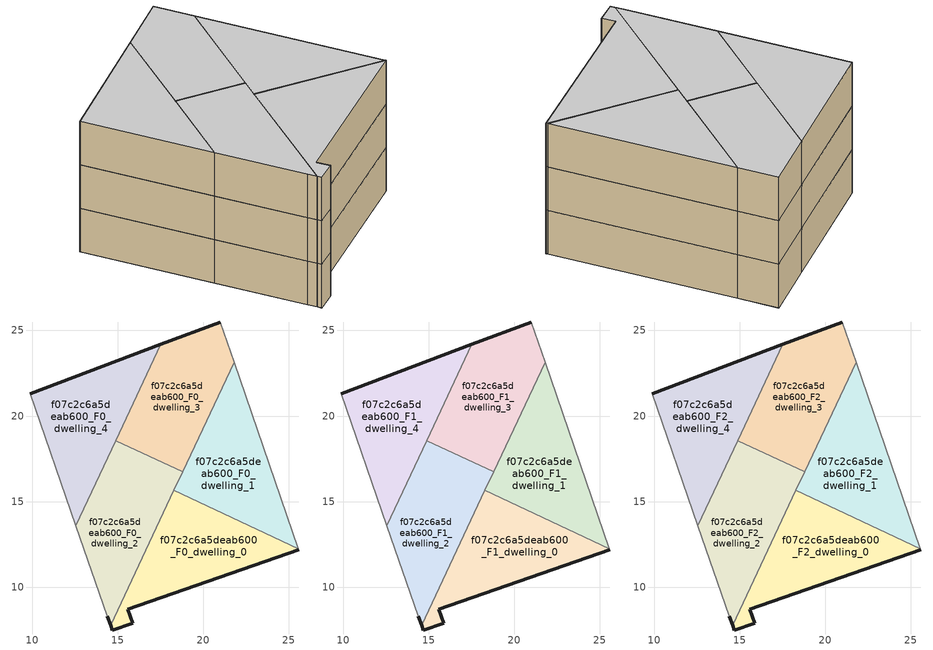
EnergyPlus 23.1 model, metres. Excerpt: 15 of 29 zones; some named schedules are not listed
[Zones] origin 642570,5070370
f07c2c6a5deab600_F0_dwelling_0
 floor ground (EU_floor_Construction): 25.58,12.19 25.56,12.25 18.28,15.66 14.57,7.76 14.67,7.49 15.87,7.89 15.57,8.69 z0
 wall outside (EU_wall_Construction): 25.58,12.19 15.57,8.69 15.87,7.89 14.67,7.49 14.57,7.76 z0:3
 wall to f07c2c6a5deab600_F0_dwelling_1 (EU_wall_Construction): 18.28,15.66 25.56,12.25 z0:3
 wall adiabatic (EU_wall_Construction): 25.56,12.25 25.58,12.19 z0:3
 wall to f07c2c6a5deab600_F0_dwelling_2 (EU_wall_Construction): 14.57,7.76 18.28,15.66 z0:3
f07c2c6a5deab600_F0_dwelling_1
 floor ground (EU_floor_Construction): 25.56,12.25 21.79,23.15 18.28,15.66 z0
 wall adiabatic (EU_wall_Construction): 21.79,23.15 25.56,12.25 z0:3
 wall to f07c2c6a5deab600_F0_dwelling_3 (EU_wall_Construction): 18.78,16.73 21.79,23.15 z0:3
 wall to f07c2c6a5deab600_F0_dwelling_2 (EU_wall_Construction): 18.28,15.66 18.78,16.73 z0:3
f07c2c6a5deab600_F0_dwelling_2
 floor ground (EU_floor_Construction): 14.57,7.76 18.78,16.73 14.87,18.56 12.54,13.59 14.37,8.29 z0
 wall outside (EU_wall_Construction): 14.57,7.76 14.37,8.29 z0:3
 wall adiabatic (EU_wall_Construction): 14.37,8.29 12.54,13.59 z0:3
 wall to f07c2c6a5deab600_F0_dwelling_3 (EU_wall_Construction): 14.87,18.56 18.78,16.73 z0:3
 wall to f07c2c6a5deab600_F0_dwelling_4 (EU_wall_Construction): 12.54,13.59 14.87,18.56 z0:3
f07c2c6a5deab600_F0_dwelling_3
 floor ground (EU_floor_Construction): 18.78,16.73 21.79,23.15 20.98,25.5 17.51,24.18 14.87,18.56 z0
 wall outside (EU_wall_Construction): 17.51,24.18 20.98,25.5 z0:3
 wall adiabatic (EU_wall_Construction): 20.98,25.5 21.79,23.15 z0:3
 wall to f07c2c6a5deab600_F0_dwelling_4 (EU_wall_Construction): 14.87,18.56 17.51,24.18 z0:3
f07c2c6a5deab600_F0_dwelling_4
 floor ground (EU_floor_Construction): 12.54,13.59 17.51,24.18 9.87,21.3 z0
 wall outside (EU_wall_Construction): 9.87,21.3 17.51,24.18 z0:3
 wall adiabatic (EU_wall_Construction): 12.54,13.59 9.87,21.3 z0:3
f07c2c6a5deab600_F1_dwelling_0
 floor to f07c2c6a5deab600_F0_dwelling_0 (EU_floor_Construction): 25.58,12.19 25.56,12.25 18.28,15.66 14.57,7.76 14.67,7.49 15.87,7.89 15.57,8.69 z3
 wall outside (EU_wall_Construction): 25.58,12.19 15.57,8.69 15.87,7.89 14.67,7.49 14.57,7.76 z3:6
 wall to f07c2c6a5deab600_F1_dwelling_1 (EU_wall_Construction): 18.28,15.66 25.56,12.25 z3:6
 wall adiabatic (EU_wall_Construction): 25.56,12.25 25.58,12.19 z3:6
 wall to f07c2c6a5deab600_F1_dwelling_2 (EU_wall_Construction): 14.57,7.76 18.28,15.66 z3:6
f07c2c6a5deab600_F1_dwelling_1
 floor to f07c2c6a5deab600_F0_dwelling_1 (EU_floor_Construction): 25.56,12.25 21.79,23.15 18.28,15.66 z3
 wall adiabatic (EU_wall_Construction): 21.79,23.15 25.56,12.25 z3:6
 wall to f07c2c6a5deab600_F1_dwelling_3 (EU_wall_Construction): 18.78,16.73 21.79,23.15 z3:6
 wall to f07c2c6a5deab600_F1_dwelling_2 (EU_wall_Construction): 18.28,15.66 18.78,16.73 z3:6
f07c2c6a5deab600_F1_dwelling_2
 floor to f07c2c6a5deab600_F0_dwelling_2 (EU_floor_Construction): 14.57,7.76 18.78,16.73 14.87,18.56 12.54,13.59 14.37,8.29 z3
 wall outside (EU_wall_Construction): 14.57,7.76 14.37,8.29 z3:6
 wall adiabatic (EU_wall_Construction): 14.37,8.29 12.54,13.59 z3:6
 wall to f07c2c6a5deab600_F1_dwelling_3 (EU_wall_Construction): 14.87,18.56 18.78,16.73 z3:6
 wall to f07c2c6a5deab600_F1_dwelling_4 (EU_wall_Construction): 12.54,13.59 14.87,18.56 z3:6
f07c2c6a5deab600_F1_dwelling_3
 floor to f07c2c6a5deab600_F0_dwelling_3 (EU_floor_Construction): 18.78,16.73 21.79,23.15 20.98,25.5 17.51,24.18 14.87,18.56 z3
 wall outside (EU_wall_Construction): 17.51,24.18 20.98,25.5 z3:6
 wall adiabatic (EU_wall_Construction): 20.98,25.5 21.79,23.15 z3:6
 wall to f07c2c6a5deab600_F1_dwelling_4 (EU_wall_Construction): 14.87,18.56 17.51,24.18 z3:6
f07c2c6a5deab600_F1_dwelling_4
 floor to f07c2c6a5deab600_F0_dwelling_4 (EU_floor_Construction): 12.54,13.59 17.51,24.18 9.87,21.3 z3
 wall outside (EU_wall_Construction): 9.87,21.3 17.51,24.18 z3:6
 wall adiabatic (EU_wall_Construction): 12.54,13.59 9.87,21.3 z3:6
f07c2c6a5deab600_F2_dwelling_0
 floor to f07c2c6a5deab600_F1_dwelling_0 (EU_floor_Construction): 25.58,12.19 25.56,12.25 18.28,15.66 14.57,7.76 14.67,7.49 15.87,7.89 15.57,8.69 z6
 wall outside (EU_wall_Construction): 25.58,12.19 15.57,8.69 15.87,7.89 14.67,7.49 14.57,7.76 z6:9
 wall to f07c2c6a5deab600_F2_dwelling_1 (EU_wall_Construction): 18.28,15.66 25.56,12.25 z6:9
 wall adiabatic (EU_wall_Construction): 25.56,12.25 25.58,12.19 z6:9
 wall to f07c2c6a5deab600_F2_dwelling_2 (EU_wall_Construction): 14.57,7.76 18.28,15.66 z6:9
 ceiling to f07c2c6a5deab600_F3_dwelling_0 (EU_floor_Construction): 25.56,12.25 25.58,12.19 15.57,8.69 15.87,7.89 14.67,7.49 14.57,7.76 18.28,15.66 z9
f07c2c6a5deab600_F2_dwelling_1
 floor to f07c2c6a5deab600_F1_dwelling_1 (EU_floor_Construction): 25.56,12.25 21.79,23.15 18.28,15.66 z6
 wall adiabatic (EU_wall_Construction): 21.79,23.15 25.56,12.25 z6:9
 wall to f07c2c6a5deab600_F2_dwelling_3 (EU_wall_Construction): 18.78,16.73 21.79,23.15 z6:9
 wall to f07c2c6a5deab600_F2_dwelling_2 (EU_wall_Construction): 18.28,15.66 18.78,16.73 z6:9
 ceiling to f07c2c6a5deab600_F3_dwelling_1 (EU_floor_Construction): 21.79,23.15 25.56,12.25 18.28,15.66 z9
f07c2c6a5deab600_F2_dwelling_2
 floor to f07c2c6a5deab600_F1_dwelling_2 (EU_floor_Construction): 14.57,7.76 18.78,16.73 14.87,18.56 12.54,13.59 14.37,8.29 z6
 wall outside (EU_wall_Construction): 14.57,7.76 14.37,8.29 z6:9
 wall adiabatic (EU_wall_Construction): 14.37,8.29 12.54,13.59 z6:9
 wall to f07c2c6a5deab600_F2_dwelling_3 (EU_wall_Construction): 14.87,18.56 18.78,16.73 z6:9
 wall to f07c2c6a5deab600_F2_dwelling_4 (EU_wall_Construction): 12.54,13.59 14.87,18.56 z6:9
 ceiling to f07c2c6a5deab600_F3_dwelling_2 (EU_floor_Construction): 18.78,16.73 14.57,7.76 14.37,8.29 12.54,13.59 14.87,18.56 z9
f07c2c6a5deab600_F2_dwelling_3
 floor to f07c2c6a5deab600_F1_dwelling_3 (EU_floor_Construction): 18.78,16.73 21.79,23.15 20.98,25.5 17.51,24.18 14.87,18.56 z6
 wall outside (EU_wall_Construction): 17.51,24.18 20.98,25.5 z6:9
 wall adiabatic (EU_wall_Construction): 20.98,25.5 21.79,23.15 z6:9
 wall to f07c2c6a5deab600_F2_dwelling_4 (EU_wall_Construction): 14.87,18.56 17.51,24.18 z6:9
 ceiling to f07c2c6a5deab600_F3_dwelling_3 (EU_floor_Construction): 20.98,25.5 21.79,23.15 18.78,16.73 14.87,18.56 17.51,24.18 z9
f07c2c6a5deab600_F2_dwelling_4
 floor to f07c2c6a5deab600_F1_dwelling_4 (EU_floor_Construction): 12.54,13.59 17.51,24.18 9.87,21.3 z6
 wall outside (EU_wall_Construction): 9.87,21.3 17.51,24.18 z6:9
 wall adiabatic (EU_wall_Construction): 12.54,13.59 9.87,21.3 z6:9
 ceiling to f07c2c6a5deab600_F3_dwelling_4 (EU_floor_Construction): 17.51,24.18 12.54,13.59 9.87,21.3 z9
[Building]
EU S2 Campaign: North Axis=0; Terrain=City; Solar Distribution=FullExterior
[Site:Location]
Lyon-Bron: Latitude=45.75; Longitude=5; Time Zone=1; Elevation=198
[SizingPeriod:WeatherFileDays]
AnnualSizingPeriod: Begin Month=1; Begin Day of Month=1; End Month=12; End Day of Month=31; Day of Week for Start Day=Monday; Use Weather File Daylight Saving Period=No; Use Weather File Rain and Snow Indicators=No
[MATERIAL]
EU_InternalMass_Material: Roughness=MediumRough; Thickness=0.1; Conductivity=1; Density=1800; Specific Heat=900; Thermal Absorptance=0.9; Solar Absorptance=0.7; Visible Absorptance=0.7
[MATERIAL:NOMASS] Roughness=MediumRough; Thermal Absorptance=0.9; Solar Absorptance=0.7; Visible Absorptance=0.7
Name | Thermal Resistance
EU_wall_NoMass | 0.776494
EU_floor_NoMass | 0.421597
[CONSTRUCTION]
EU_wall_Construction: EU_wall_NoMass
EU_floor_Construction: EU_floor_NoMass
EU_InternalMass_Construction: EU_InternalMass_Material
[ZONE] Type=1; Multiplier=1; Ceiling Height=autocalculate; Floor Area=autocalculate; Part of Total Floor Area=Yes
Name | Volume
f07c2c6a5deab600_F0_dwelling_0; f07c2c6a5deab600_F1_dwelling_0; f07c2c6a5deab600_F2_dwelling_0 | 99.8965
f07c2c6a5deab600_F0_dwelling_1; f07c2c6a5deab600_F1_dwelling_1; f07c2c6a5deab600_F2_dwelling_1 | 99.8796
f07c2c6a5deab600_F0_dwelling_2; f07c2c6a5deab600_F1_dwelling_2; f07c2c6a5deab600_F2_dwelling_2 | 99.8767
f07c2c6a5deab600_F0_dwelling_3; f07c2c6a5deab600_F1_dwelling_3; f07c2c6a5deab600_F2_dwelling_3 | 99.8782
f07c2c6a5deab600_F0_dwelling_4; f07c2c6a5deab600_F1_dwelling_4; f07c2c6a5deab600_F2_dwelling_4 | 99.8708
[INTERNALMASS] Construction=EU_InternalMass_Construction
Name | Zone or ZoneList | Surface Area
f07c2c6a5deab600_F0_dwelling_0_EU_InternalMass | f07c2c6a5deab600_F0_dwelling_0 | 33.2968
f07c2c6a5deab600_F0_dwelling_1_EU_InternalMass | f07c2c6a5deab600_F0_dwelling_1 | 33.2894
f07c2c6a5deab600_F0_dwelling_2_EU_InternalMass | f07c2c6a5deab600_F0_dwelling_2 | 33.2914
f07c2c6a5deab600_F0_dwelling_3_EU_InternalMass | f07c2c6a5deab600_F0_dwelling_3 | 33.2923
f07c2c6a5deab600_F0_dwelling_4_EU_InternalMass | f07c2c6a5deab600_F0_dwelling_4 | 33.2904
f07c2c6a5deab600_F1_dwelling_0_EU_InternalMass | f07c2c6a5deab600_F1_dwelling_0 | 33.2968
f07c2c6a5deab600_F1_dwelling_1_EU_InternalMass | f07c2c6a5deab600_F1_dwelling_1 | 33.2894
f07c2c6a5deab600_F1_dwelling_2_EU_InternalMass | f07c2c6a5deab600_F1_dwelling_2 | 33.2914
f07c2c6a5deab600_F1_dwelling_3_EU_InternalMass | f07c2c6a5deab600_F1_dwelling_3 | 33.2923
f07c2c6a5deab600_F1_dwelling_4_EU_InternalMass | f07c2c6a5deab600_F1_dwelling_4 | 33.2904
f07c2c6a5deab600_F2_dwelling_0_EU_InternalMass | f07c2c6a5deab600_F2_dwelling_0 | 33.2968
f07c2c6a5deab600_F2_dwelling_1_EU_InternalMass | f07c2c6a5deab600_F2_dwelling_1 | 33.2894
f07c2c6a5deab600_F2_dwelling_2_EU_InternalMass | f07c2c6a5deab600_F2_dwelling_2 | 33.2914
f07c2c6a5deab600_F2_dwelling_3_EU_InternalMass | f07c2c6a5deab600_F2_dwelling_3 | 33.2923
f07c2c6a5deab600_F2_dwelling_4_EU_InternalMass | f07c2c6a5deab600_F2_dwelling_4 | 33.2904
[OTHEREQUIPMENT] Fuel Type=Electricity; Design Level Calculation Method=Watts/Area; Power per Zone Floor Area=1; Fraction Latent=0; Fraction Radiant=0; Fraction Lost=0; Carbon Dioxide Generation Rate=0; EndUse Subcategory=EU_Step8_InternalGains
Name | Zone or ZoneList or Space or SpaceList | Schedule
EU_Step8_InternalGain_f07c2c6a5deab600_F0_dwelling_0_f000 | f07c2c6a5deab600_F0_dwelling_0 | EU_Step8_GainSchedule_f07c2c6a5deab600_F0_dwelling_0_f000
EU_Step8_InternalGain_f07c2c6a5deab600_F0_dwelling_1_f000 | f07c2c6a5deab600_F0_dwelling_1 | EU_Step8_GainSchedule_f07c2c6a5deab600_F0_dwelling_1_f000
EU_Step8_InternalGain_f07c2c6a5deab600_F0_dwelling_2_f000 | f07c2c6a5deab600_F0_dwelling_2 | EU_Step8_GainSchedule_f07c2c6a5deab600_F0_dwelling_2_f000
EU_Step8_InternalGain_f07c2c6a5deab600_F0_dwelling_3_f000 | f07c2c6a5deab600_F0_dwelling_3 | EU_Step8_GainSchedule_f07c2c6a5deab600_F0_dwelling_3_f000
EU_Step8_InternalGain_f07c2c6a5deab600_F0_dwelling_4_f000 | f07c2c6a5deab600_F0_dwelling_4 | EU_Step8_GainSchedule_f07c2c6a5deab600_F0_dwelling_4_f000
EU_Step8_InternalGain_f07c2c6a5deab600_F1_dwelling_0_f000 | f07c2c6a5deab600_F1_dwelling_0 | EU_Step8_GainSchedule_f07c2c6a5deab600_F1_dwelling_0_f000
EU_Step8_InternalGain_f07c2c6a5deab600_F1_dwelling_1_f000 | f07c2c6a5deab600_F1_dwelling_1 | EU_Step8_GainSchedule_f07c2c6a5deab600_F1_dwelling_1_f000
EU_Step8_InternalGain_f07c2c6a5deab600_F1_dwelling_2_f000 | f07c2c6a5deab600_F1_dwelling_2 | EU_Step8_GainSchedule_f07c2c6a5deab600_F1_dwelling_2_f000
EU_Step8_InternalGain_f07c2c6a5deab600_F1_dwelling_3_f000 | f07c2c6a5deab600_F1_dwelling_3 | EU_Step8_GainSchedule_f07c2c6a5deab600_F1_dwelling_3_f000
EU_Step8_InternalGain_f07c2c6a5deab600_F1_dwelling_4_f000 | f07c2c6a5deab600_F1_dwelling_4 | EU_Step8_GainSchedule_f07c2c6a5deab600_F1_dwelling_4_f000
EU_Step8_InternalGain_f07c2c6a5deab600_F2_dwelling_0_f000 | f07c2c6a5deab600_F2_dwelling_0 | EU_Step8_GainSchedule_f07c2c6a5deab600_F2_dwelling_0_f000
EU_Step8_InternalGain_f07c2c6a5deab600_F2_dwelling_1_f000 | f07c2c6a5deab600_F2_dwelling_1 | EU_Step8_GainSchedule_f07c2c6a5deab600_F2_dwelling_1_f000
EU_Step8_InternalGain_f07c2c6a5deab600_F2_dwelling_2_f000 | f07c2c6a5deab600_F2_dwelling_2 | EU_Step8_GainSchedule_f07c2c6a5deab600_F2_dwelling_2_f000
EU_Step8_InternalGain_f07c2c6a5deab600_F2_dwelling_3_f000 | f07c2c6a5deab600_F2_dwelling_3 | EU_Step8_GainSchedule_f07c2c6a5deab600_F2_dwelling_3_f000
EU_Step8_InternalGain_f07c2c6a5deab600_F2_dwelling_4_f000 | f07c2c6a5deab600_F2_dwelling_4 | EU_Step8_GainSchedule_f07c2c6a5deab600_F2_dwelling_4_f000
[ZONEVENTILATION:DESIGNFLOWRATE] Schedule=EU_AlwaysOn; Design Flow Rate Calculation Method=AirChanges/Hour; Air Changes per Hour=0.693814; Ventilation Type=Natural; Fan Pressure Rise=0; Fan Total Efficiency=1; Constant Term Coefficient=1; Temperature Term Coefficient=0; Velocity Term Coefficient=0; Velocity Squared Term Coefficient=0; Minimum Indoor Temperature=-100; Maximum Indoor Temperature=100; Delta Temperature=-100; Minimum Outdoor Temperature=-100; Maximum Outdoor Temperature=100; Maximum Wind Speed=40
Name | Zone or ZoneList or Space or SpaceList
EU_ConstantAir_f07c2c6a5deab600_F0_dwelling_0 | f07c2c6a5deab600_F0_dwelling_0
EU_ConstantAir_f07c2c6a5deab600_F0_dwelling_1 | f07c2c6a5deab600_F0_dwelling_1
EU_ConstantAir_f07c2c6a5deab600_F0_dwelling_2 | f07c2c6a5deab600_F0_dwelling_2
EU_ConstantAir_f07c2c6a5deab600_F0_dwelling_3 | f07c2c6a5deab600_F0_dwelling_3
EU_ConstantAir_f07c2c6a5deab600_F0_dwelling_4 | f07c2c6a5deab600_F0_dwelling_4
EU_ConstantAir_f07c2c6a5deab600_F1_dwelling_0 | f07c2c6a5deab600_F1_dwelling_0
EU_ConstantAir_f07c2c6a5deab600_F1_dwelling_1 | f07c2c6a5deab600_F1_dwelling_1
EU_ConstantAir_f07c2c6a5deab600_F1_dwelling_2 | f07c2c6a5deab600_F1_dwelling_2
EU_ConstantAir_f07c2c6a5deab600_F1_dwelling_3 | f07c2c6a5deab600_F1_dwelling_3
EU_ConstantAir_f07c2c6a5deab600_F1_dwelling_4 | f07c2c6a5deab600_F1_dwelling_4
EU_ConstantAir_f07c2c6a5deab600_F2_dwelling_0 | f07c2c6a5deab600_F2_dwelling_0
EU_ConstantAir_f07c2c6a5deab600_F2_dwelling_1 | f07c2c6a5deab600_F2_dwelling_1
EU_ConstantAir_f07c2c6a5deab600_F2_dwelling_2 | f07c2c6a5deab600_F2_dwelling_2
EU_ConstantAir_f07c2c6a5deab600_F2_dwelling_3 | f07c2c6a5deab600_F2_dwelling_3
EU_ConstantAir_f07c2c6a5deab600_F2_dwelling_4 | f07c2c6a5deab600_F2_dwelling_4
[HVACTEMPLATE:THERMOSTAT] Constant Heating Setpoint=20; Constant Cooling Setpoint=50
EU_HeatOnly_f07c2c6a5deab600_F0_dwelling_0; EU_HeatOnly_f07c2c6a5deab600_F0_dwelling_1; EU_HeatOnly_f07c2c6a5deab600_F0_dwelling_2; EU_HeatOnly_f07c2c6a5deab600_F0_dwelling_3; EU_HeatOnly_f07c2c6a5deab600_F0_dwelling_4; EU_HeatOnly_f07c2c6a5deab600_F1_dwelling_0; EU_HeatOnly_f07c2c6a5deab600_F1_dwelling_1; EU_HeatOnly_f07c2c6a5deab600_F1_dwelling_2; EU_HeatOnly_f07c2c6a5deab600_F1_dwelling_3; EU_HeatOnly_f07c2c6a5deab600_F1_dwelling_4; EU_HeatOnly_f07c2c6a5deab600_F2_dwelling_0; EU_HeatOnly_f07c2c6a5deab600_F2_dwelling_1; EU_HeatOnly_f07c2c6a5deab600_F2_dwelling_2; EU_HeatOnly_f07c2c6a5deab600_F2_dwelling_3; EU_HeatOnly_f07c2c6a5deab600_F2_dwelling_4; EU_HeatOnly_f07c2c6a5deab600_F3_dwelling_0; EU_HeatOnly_f07c2c6a5deab600_F3_dwelling_1; EU_HeatOnly_f07c2c6a5deab600_F3_dwelling_2; EU_HeatOnly_f07c2c6a5deab600_F3_dwelling_3; EU_HeatOnly_f07c2c6a5deab600_F3_dwelling_4; EU_HeatOnly_f07c2c6a5deab600_F4_dwelling_0; EU_HeatOnly_f07c2c6a5deab600_F4_dwelling_1; EU_HeatOnly_f07c2c6a5deab600_F4_dwelling_2; EU_HeatOnly_f07c2c6a5deab600_F4_dwelling_3; EU_HeatOnly_f07c2c6a5deab600_F4_dwelling_4; EU_HeatOnly_f07c2c6a5deab600_F5_dwelling_0; EU_HeatOnly_f07c2c6a5deab600_F5_dwelling_1; EU_HeatOnly_f07c2c6a5deab600_F5_dwelling_2; EU_HeatOnly_f07c2c6a5deab600_F5_dwelling_3
[HVACTEMPLATE:ZONE:IDEALLOADSAIRSYSTEM] System Availability Schedule=EU_AlwaysOn; Maximum Heating Supply Air Temperature=50; Minimum Cooling Supply Air Temperature=13; Maximum Heating Supply Air Humidity Ratio=0.0156; Minimum Cooling Supply Air Humidity Ratio=0.0077; Heating Limit=NoLimit; Cooling Limit=NoLimit; Heating Availability Schedule=EU_AlwaysOn; Cooling Availability Schedule=EU_CoolingOff; Dehumidification Control Type=ConstantSensibleHeatRatio; Cooling Sensible Heat Ratio=0.7; Dehumidification Setpoint=60; Humidification Control Type=None; Humidification Setpoint=30; Outdoor Air Method=None; Outdoor Air Flow Rate per Person=0.00944; Outdoor Air Flow Rate per Zone Floor Area=0; Outdoor Air Flow Rate per Zone=0; Demand Controlled Ventilation Type=None; Outdoor Air Economizer Type=NoEconomizer; Heat Recovery Type=None; Sensible Heat Recovery Effectiveness=0.7; Latent Heat Recovery Effectiveness=0.65
Name | Template Thermostat
f07c2c6a5deab600_F0_dwelling_0 | EU_HeatOnly_f07c2c6a5deab600_F0_dwelling_0
f07c2c6a5deab600_F0_dwelling_1 | EU_HeatOnly_f07c2c6a5deab600_F0_dwelling_1
f07c2c6a5deab600_F0_dwelling_2 | EU_HeatOnly_f07c2c6a5deab600_F0_dwelling_2
f07c2c6a5deab600_F0_dwelling_3 | EU_HeatOnly_f07c2c6a5deab600_F0_dwelling_3
f07c2c6a5deab600_F0_dwelling_4 | EU_HeatOnly_f07c2c6a5deab600_F0_dwelling_4
f07c2c6a5deab600_F1_dwelling_0 | EU_HeatOnly_f07c2c6a5deab600_F1_dwelling_0
f07c2c6a5deab600_F1_dwelling_1 | EU_HeatOnly_f07c2c6a5deab600_F1_dwelling_1
f07c2c6a5deab600_F1_dwelling_2 | EU_HeatOnly_f07c2c6a5deab600_F1_dwelling_2
f07c2c6a5deab600_F1_dwelling_3 | EU_HeatOnly_f07c2c6a5deab600_F1_dwelling_3
f07c2c6a5deab600_F1_dwelling_4 | EU_HeatOnly_f07c2c6a5deab600_F1_dwelling_4
f07c2c6a5deab600_F2_dwelling_0 | EU_HeatOnly_f07c2c6a5deab600_F2_dwelling_0
f07c2c6a5deab600_F2_dwelling_1 | EU_HeatOnly_f07c2c6a5deab600_F2_dwelling_1
f07c2c6a5deab600_F2_dwelling_2 | EU_HeatOnly_f07c2c6a5deab600_F2_dwelling_2
f07c2c6a5deab600_F2_dwelling_3 | EU_HeatOnly_f07c2c6a5deab600_F2_dwelling_3
f07c2c6a5deab600_F2_dwelling_4 | EU_HeatOnly_f07c2c6a5deab600_F2_dwelling_4
[SIZING:ZONE] Zone Cooling Design Supply Air Temperature Input Method=SupplyAirTemperature; Zone Cooling Design Supply Air Temperature=13; Zone Heating Design Supply Air Temperature Input Method=SupplyAirTemperature; Zone Heating Design Supply Air Temperature=50; Zone Cooling Design Supply Air Humidity Ratio=0.008; Zone Heating Design Supply Air Humidity Ratio=0.008; Cooling Design Air Flow Method=DesignDay; Cooling Design Air Flow Rate=0; Cooling Minimum Air Flow per Zone Floor Area=0.000762; Cooling Minimum Air Flow=0; Cooling Minimum Air Flow Fraction=0.2; Heating Design Air Flow Method=DesignDay; Heating Design Air Flow Rate=0; Heating Maximum Air Flow per Zone Floor Area=0.002032; Heating Maximum Air Flow=0.141576; Heating Maximum Air Flow Fraction=0.3; Account for Dedicated Outdoor Air System=No; Dedicated Outdoor Air System Control Strategy=NeutralSupplyAir; Dedicated Outdoor Air Low Setpoint Temperature for Design=autosize; Dedicated Outdoor Air High Setpoint Temperature for Design=autosize; Zone Load Sizing Method=Sensible Load Only No Latent Load; Zone Latent Cooling Design Supply Air Humidity Ratio Input Method=HumidityRatioDifference; Zone Cooling Design Supply Air Humidity Ratio Difference=0.005; Zone Latent Heating Design Supply Air Humidity Ratio Input Method=HumidityRatioDifference; Zone Humidification Design Supply Air Humidity Ratio Difference=0.005
f07c2c6a5deab600_F0_dwelling_0; f07c2c6a5deab600_F0_dwelling_1; f07c2c6a5deab600_F0_dwelling_2; f07c2c6a5deab600_F0_dwelling_3; f07c2c6a5deab600_F0_dwelling_4; f07c2c6a5deab600_F1_dwelling_0; f07c2c6a5deab600_F1_dwelling_1; f07c2c6a5deab600_F1_dwelling_2; f07c2c6a5deab600_F1_dwelling_3; f07c2c6a5deab600_F1_dwelling_4; f07c2c6a5deab600_F2_dwelling_0; f07c2c6a5deab600_F2_dwelling_1; f07c2c6a5deab600_F2_dwelling_2
